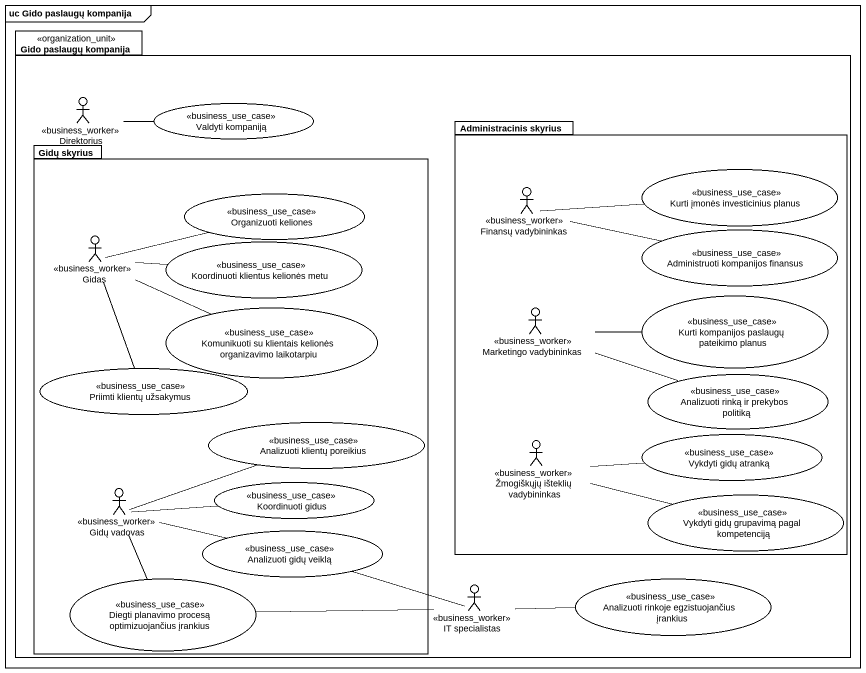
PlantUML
@startuml
mainframe uc Gido paslaugų kompanija
package "Gido paslaugų kompanija" as Gido_paslaugų_kompanija <<organization_unit>> {
  actor Direktorius <<business_worker>>
  usecase "Valdyti kompaniją" as Valdyti_kompaniją <<business_use_case>>
  package "Administracinis skyrius" as Administracinis_skyrius {
    usecase "Kurti įmonės investicinius planus" as Kurti_įmonės_investicinius <<business_use_case>>
    actor "Finansų vadybininkas" as Finansų_vadybininkas <<business_worker>>
    usecase "Administruoti kompanijos finansus" as Administruoti_kompanijos <<business_use_case>>
    usecase "Kurti kompanijos paslaugų pateikimo planus" as Kurti_kompanijos_paslaugų <<business_use_case>>
    actor "Marketingo vadybininkas" as Marketingo_vadybininkas <<business_worker>>
    usecase "Analizuoti rinką ir prekybos politiką" as Analizuoti_rinką_ir <<business_use_case>>
    actor "Žmogiškųjų išteklių vadybininkas" as Žmogiškųjų_išteklių <<business_worker>>
    usecase "Vykdyti gidų atranką" as Vykdyti_gidų_atranką <<business_use_case>>
    usecase "Vykdyti gidų grupavimą pagal kompetenciją" as Vykdyti_gidų_grupavimą <<business_use_case>>
  }
  package "Gidų skyrius" as Gidų_skyrius {
    usecase "Organizuoti keliones" as Organizuoti_keliones <<business_use_case>>
    actor Gidas <<business_worker>>
    usecase "Koordinuoti klientus kelionės metu" as Koordinuoti_klientus <<business_use_case>>
    usecase "Komunikuoti su klientais kelionės organizavimo laikotarpiu" as Komunikuoti_su_klientais <<business_use_case>>
    usecase "Priimti klientų užsakymus" as Priimti_klientų_užsakymus <<business_use_case>>
    usecase "Analizuoti klientų poreikius" as Analizuoti_klientų_poreikius <<business_use_case>>
    actor "Gidų vadovas" as Gidų_vadovas <<business_worker>>
    usecase "Koordinuoti gidus" as Koordinuoti_gidus <<business_use_case>>
    usecase "Analizuoti gidų veiklą" as Analizuoti_gidų_veiklą <<business_use_case>>
    usecase "Diegti planavimo procesą optimizuojančius įrankius" as Diegti_planavimo_procesą <<business_use_case>>
  }
  actor "IT specialistas" as IT_specialistas <<business_worker>>
  usecase "Analizuoti rinkoje egzistuojančius įrankius" as Analizuoti_rinkoje <<business_use_case>>
}
Direktorius -right- Valdyti_kompaniją
Finansų_vadybininkas -right- Kurti_įmonės_investicinius
Finansų_vadybininkas -right- Administruoti_kompanijos
Gidas -right- Organizuoti_keliones
Gidas -right- Koordinuoti_klientus
Gidas -right- Komunikuoti_su_klientais
Gidas -- Priimti_klientų_užsakymus
Marketingo_vadybininkas -right- Kurti_kompanijos_paslaugų
Marketingo_vadybininkas -right- Analizuoti_rinką_ir
Žmogiškųjų_išteklių -right- Vykdyti_gidų_atranką
Žmogiškųjų_išteklių -right- Vykdyti_gidų_grupavimą
Gidų_vadovas -right- Analizuoti_klientų_poreikius
Gidų_vadovas -right- Koordinuoti_gidus
Gidų_vadovas -right- Analizuoti_gidų_veiklą
Gidų_vadovas -- Diegti_planavimo_procesą
IT_specialistas -left- Analizuoti_gidų_veiklą
IT_specialistas -left- Diegti_planavimo_procesą
IT_specialistas -right- Analizuoti_rinkoje
@enduml
